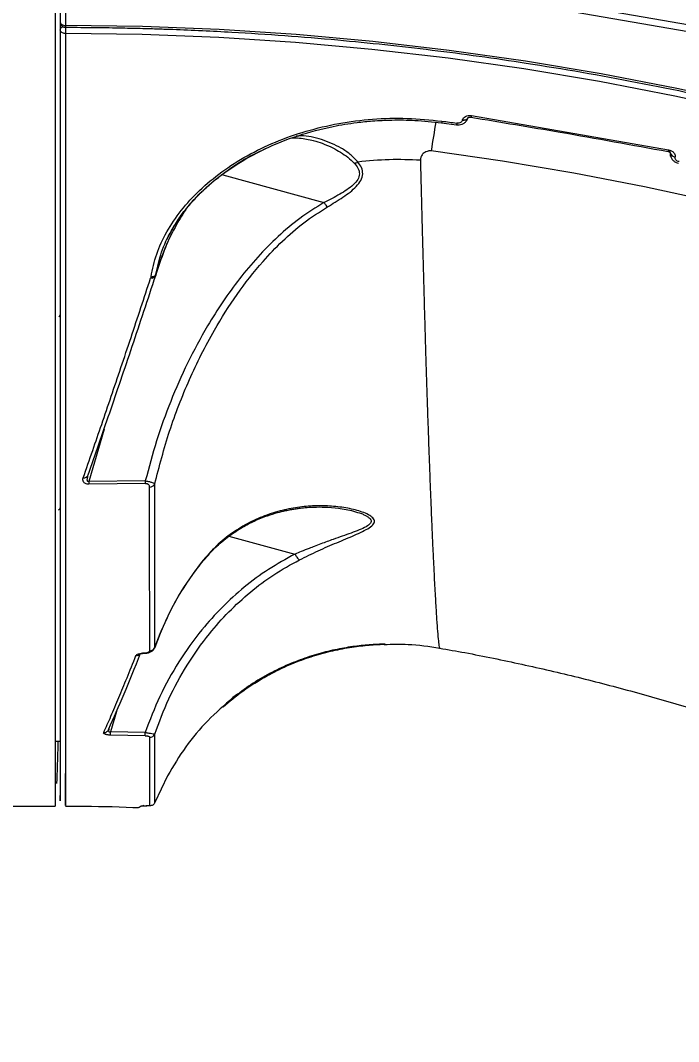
# Model space of a CAD drawing. Header units: millimetres. Extents: x -5609 to 5139, y -3980 to 3221.
# Drawn here: x 1279.1 to 1406.3, y -238.5 to -41.2 of the extents above; entities that cross this region are included whole.
import ezdxf

# ---------------------------------------------------------------- set-up
doc = ezdxf.new("R2010")
doc.units = ezdxf.units.MM
for name, color, linetype in [('DIKOM_ОБЪЕКТ', 7, 'Continuous'), ('DIKOM_РАЗМЕР_ЗОНА', 7, 'Continuous'), ('DIKOM_РАЗМЕР_ОБЪЕКТА', 7, 'Continuous')]:
    doc.layers.add(name, color=color, linetype=linetype)
doc.styles.add('style1', font='arial.ttf', dxfattribs={"width": 0.8})
doc.dimstyles.new('1-50', dxfattribs={"dimtxt": 300, "dimasz": 200, "dimexe": 100, "dimexo": 0, "dimgap": 100, "dimtad": 1, "dimtxsty": 'style1', "dimcen": 200, "dimclrd": 7, "dimclre": 7, "dimclrt": 7, "dimadec": 1, "dimazin": 2, "dimtfac": 1, "dimtmove": 0, "dimatfit": 2, "dimfxl": 0, "dimlwd": 25, "dimlwe": 18, "dimarcsym": 0})

# ---------------------------------------------------------------- blocks, each defined once
blk = doc.blocks.new('A$Cc336a1e3')
at = {"color": 8, "linetype": 'Continuous', "lineweight": 15}
for p, q in [((4106, 1498.9), (4106, 1079.9)), ((4185.73, 1212.82), (4185.55, 1212.42)), ((4185.78, 1212.94), (4185.73, 1212.84)), ((4185.79, 1212.93), (4185.73, 1212.82)), ((4224.9, 1206.02), (4224.87, 1206.14)), ((4224.9, 1206.04), (4224.89, 1206.16)), ((4224.92, 1205.48), (4224.9, 1206.02)), ((4138.38, 1201.84), (4157.95, 1196.49)), ((4115.45, 1152.72), (4112.51, 1142.61)), ((4139.59, 1132.05), (4152.35, 1128.57)), ((4117.85, 1098.2), (4116.71, 1094.26))]:
    blk.add_line(p, q, dxfattribs=at)
at = {"color": 7, "linetype": 'Continuous', "lineweight": 15}
for p, q in [((4191.97, 1237.19), (4230.45, 1230.49)), ((4230.2, 1229.13), (4191.75, 1235.83)), ((4107, 1231.17), (4107, 1229.81)), ((4107, 1229.81), (4107.05, 1230.04)), ((4186.42, 1213.3), (4224.51, 1206.69)), ((4180.68, 1211.92), (4183.57, 1211.54)), ((4184.7, 1212.42), (4184.7, 1212.44)), ((4185.54, 1212.33), (4185.82, 1212.9)), ((4185.73, 1212.84), (4185.73, 1212.82)), ((4224.68, 1206.46), (4224.93, 1205.4)), ((4224.9, 1206.02), (4224.9, 1206.04)), ((4225.78, 1205.31), (4225.77, 1205.29)), ((4127.61, 1189.37), (4128.05, 1190.17)), ((4124.47, 1181.94), (4124.46, 1181.91)), ((4124.53, 1182.17), (4124.47, 1181.94)), ((4125.4, 1182.28), (4125.45, 1182.42)), ((4125.42, 1182.32), (4125.58, 1182.82)), ((4125.44, 1182.4), (4125.45, 1182.43)), ((4125.49, 1182.62), (4125.45, 1182.43)), ((4112.35, 1143.66), (4112.39, 1143.89)), ((4123.43, 1142.72), (4112.51, 1142.61)), ((4123.45, 1142.2), (4112.55, 1142.08)), ((4163.52, 1136.93), (4163.66, 1136.88)), ((4125.23, 1110.41), (4126.27, 1113.23)), ((4126.27, 1113.23), (4125.25, 1110.51)), ((4116.37, 1094.8), (4116.36, 1094.67)), ((4123.39, 1094.13), (4116.71, 1094.26)), ((4123.4, 1093.49), (4116.73, 1093.62)), ((4127.72, 1085.78), (4125.26, 1080.58)), ((4092.5, 1079.9), (4106, 1079.9)), ((4121.82, 1079.63), (4121.84, 1079.64)), ((4122.42, 1079.83), (4123.24, 1080.09))]:
    blk.add_line(p, q, dxfattribs=at)
at = {"color": 7, "linetype": 'Continuous', "lineweight": 15, "flags": 128}
for points in [[(4405.31, 1149.5), (4392.46, 1156.86), (4379.41, 1163.89), (4366.19, 1170.59), (4352.8, 1176.96), (4339.25, 1182.99), (4325.54, 1188.67), (4311.69, 1194.01), (4297.71, 1198.99), (4283.61, 1203.62), (4269.38, 1207.89), (4255.05, 1211.81), (4240.63, 1215.36), (4226.11, 1218.54), (4211.52, 1221.36), (4196.86, 1223.81), (4182.14, 1225.89), (4167.37, 1227.6), (4152.56, 1228.94), (4137.73, 1229.9), (4122.87, 1230.49), (4108, 1230.7)], [(4404.42, 1148.21), (4391.6, 1155.55), (4378.6, 1162.56), (4365.42, 1169.24), (4352.06, 1175.59), (4338.55, 1181.59), (4324.89, 1187.26), (4311.08, 1192.58), (4297.14, 1197.55), (4283.08, 1202.17), (4268.9, 1206.43), (4254.61, 1210.33), (4240.23, 1213.87), (4225.76, 1217.05), (4211.21, 1219.86), (4196.59, 1222.3), (4181.92, 1224.37), (4167.19, 1226.08), (4152.43, 1227.41), (4137.64, 1228.37), (4122.82, 1228.95), (4108, 1229.16)], [(4180.74, 1212.23), (4181.1, 1212.18), (4181.46, 1212.14), (4181.82, 1212.09), (4182.18, 1212.04), (4182.54, 1211.99), (4182.9, 1211.95), (4183.26, 1211.9), (4183.62, 1211.85)], [(4183.62, 1211.85), (4183.61, 1211.76), (4183.6, 1211.69), (4183.59, 1211.63), (4183.58, 1211.58), (4183.57, 1211.55), (4183.56, 1211.53), (4183.56, 1211.53), (4183.56, 1211.54)], [(4326.06, 1166.2), (4313.19, 1171.52), (4300.19, 1176.52), (4287.07, 1181.19), (4273.84, 1185.53), (4260.49, 1189.53), (4247.05, 1193.21), (4233.51, 1196.54), (4219.9, 1199.53), (4206.21, 1202.19), (4192.45, 1204.5), (4178.65, 1206.46)]]:
    blk.add_lwpolyline(points, dxfattribs=at)
at = {"color": 8, "linetype": 'Continuous', "lineweight": 15, "flags": 128}
blk.add_lwpolyline([(4123.18, 1109.5), (4123.2, 1109.43), (4123.21, 1109.43)], dxfattribs=at)
at = {"color": 8, "linetype": 'Continuous', "lineweight": 15}
for centre, radius, start, end in [((4582.53, 1143.93), 408.69, 170.397, 171.1988), ((4106.58, 1174.84), 0.426, 293.0017, 352.1454), ((4106.49, 1137.65), 0.519, 285.8534, 347.423), ((4121.72, 1109.91), 0.94, 263.8952, 326.9879)]:
    blk.add_arc(centre, radius, start, end, dxfattribs=at)
at = {"color": 7, "linetype": 'Continuous', "lineweight": 15}
for centre, radius, start, end in [((4225.86, 1206.31), 0.998, 195.6726, 264.9703), ((4225.86, 1206.29), 0.999, 195.6787, 264.9762), ((4163.59, 1206.3), 2.19, 275.0331, 295.049), ((4172.4, 1138.94), 65.85, 86.3579, 96.8743), ((4124.7, 1182.7), 0.796, 252.9165, 340.3712), ((4111.57, 1144.15), 0.859, 259.7998, 342.4303), ((4120.78, 1142.89), 8.27, 181.9944, 185.6416), ((4124.33, 1142.55), 1.01, 266.4439, 334.0514), ((4170.83, 1062.81), 48.39, 91.3786, 98.8221), ((4124.33, 1110.92), 1, 267.094, 336.4343), ((4124.33, 1094.21), 1, 267.3691, 337.4305)]:
    blk.add_arc(centre, radius, start, end, dxfattribs=at)
for points, knots in [([(4107, 1912.36), (4107, 1910.96), (4107, 1908.16), (4107, 1902.55), (4107, 1895.94), (4107, 1888.24), (4107, 1879.5), (4107, 1869.7), (4107, 1858.86), (4107, 1847.02), (4107, 1834.27), (4107, 1820.65), (4107, 1806.17), (4107, 1790.84), (4107, 1774.66), (4107, 1757.69), (4107, 1740.05), (4107, 1721.8), (4107, 1703), (4107, 1683.63), (4107, 1663.7), (4107, 1643.27), (4107, 1622.45), (4107, 1601.35), (4107, 1580.03), (4107, 1558.52), (4107, 1536.79), (4107, 1514.9), (4107, 1492.93), (4107, 1471.02), (4107, 1449.26), (4107, 1427.67), (4107, 1406.27), (4107, 1385.05), (4107, 1364.09), (4107, 1343.51), (4107, 1323.42), (4107, 1303.87), (4107, 1284.85), (4107, 1266.39), (4107, 1248.44), (4107, 1237.05), (4107, 1231.34)], [0, 0, 0, 0, 0.025167, 0.05022, 0.075177, 0.100074, 0.124962, 0.149949, 0.175068, 0.200171, 0.225182, 0.250091, 0.274974, 0.299918, 0.324972, 0.350099, 0.375174, 0.400098, 0.424991, 0.449904, 0.474889, 0.5, 0.525111, 0.550097, 0.57501, 0.599902, 0.624826, 0.649901, 0.675028, 0.700083, 0.725027, 0.749909, 0.774819, 0.799829, 0.824933, 0.850052, 0.875038, 0.899927, 0.924824, 0.94978, 0.974833, 1, 1, 1, 1]), ([(4108, 1913.35), (4108, 1911.92), (4108, 1909.07), (4108, 1903.33), (4108, 1896.57), (4108, 1888.72), (4108, 1880.04), (4108, 1870.63), (4108, 1860.62), (4108, 1851.99), (4108, 1845.23), (4108, 1840.67), (4108, 1835.98), (4108, 1831.19), (4108, 1826.29), (4108, 1818.05), (4108, 1806.11), (4108, 1790), (4108, 1773.23), (4108, 1755.88), (4108, 1738.41), (4108, 1720.94), (4108, 1703.58), (4108, 1689.79), (4108, 1679.84), (4108, 1673.84), (4108, 1667.81), (4108, 1661.77), (4108, 1655.72), (4108, 1649.65), (4108, 1638.31), (4108, 1621.62), (4108, 1599.44), (4108, 1577.25), (4108, 1555.14), (4108, 1535.87), (4108, 1519.48), (4108, 1505.95), (4108, 1492.53), (4108, 1479.24), (4108, 1466.09), (4108, 1453.08), (4108, 1440.24), (4108, 1424.47), (4108, 1405.84), (4108, 1384.45), (4108, 1363.41), (4108, 1342.79), (4108, 1322.63), (4108, 1302.99), (4108, 1283.91), (4108, 1265.47), (4108, 1247.64), (4108, 1236.34), (4108, 1230.7)], [0, 0, 0, 0, 0.025552, 0.050984, 0.076294, 0.101484, 0.126553, 0.149842, 0.173026, 0.196104, 0.205143, 0.214165, 0.223171, 0.232161, 0.241135, 0.250092, 0.276443, 0.302491, 0.328238, 0.353682, 0.378823, 0.402016, 0.424946, 0.447612, 0.455186, 0.46273, 0.470244, 0.477729, 0.485183, 0.492607, 0.500002, 0.526531, 0.552719, 0.578564, 0.604068, 0.629229, 0.644782, 0.660202, 0.675488, 0.690641, 0.705659, 0.720545, 0.735296, 0.749914, 0.775113, 0.80027, 0.825384, 0.850456, 0.875486, 0.900474, 0.925419, 0.950322, 0.975182, 1, 1, 1, 1]), ([(4107, 1498.9), (4107, 1493.79), (4107, 1483.49), (4107, 1467.95), (4107, 1452.14), (4107, 1436.09), (4107, 1419.84), (4107, 1403.42), (4107, 1386.87), (4107, 1370.24), (4107, 1353.56), (4107, 1336.89), (4107, 1320.29), (4107, 1303.8), (4107, 1287.49), (4107, 1271.41), (4107, 1255.64), (4107, 1240.22), (4107, 1225.22), (4107, 1209.73), (4107, 1193.94), (4107, 1178.12), (4107, 1163.27), (4107, 1149.49), (4107, 1137.53), (4107, 1127.31), (4107, 1120.31), (4107, 1116.81), (4107, 1115.9)], [0, 0, 0, 0, 0.031619, 0.063724, 0.096309, 0.129848, 0.163861, 0.19834, 0.233732, 0.26957, 0.305845, 0.34296, 0.380476, 0.418382, 0.457019, 0.495993, 0.535295, 0.575183, 0.615328, 0.65572, 0.704681, 0.753929, 0.803399, 0.853029, 0.90275, 0.944186, 0.985574, 1, 1, 1, 1]), ([(4107, 1231.34), (4107.01, 1231.23), (4107.03, 1230.99), (4107.23, 1230.67), (4107.52, 1230.44), (4107.81, 1230.33), (4107.96, 1230.35), (4108, 1230.36)], [0, 0, 0, 0, 0.213299, 0.452664, 0.693789, 0.935191, 1, 1, 1, 1]), ([(4107, 1231.34), (4107.02, 1231.26), (4107.05, 1231.09), (4107.28, 1230.88), (4107.55, 1230.76), (4107.79, 1230.71), (4107.91, 1230.7), (4107.97, 1230.7), (4107.99, 1230.7), (4108, 1230.7), (4108, 1230.7)], [0, 0, 0, 0, 0.249615, 0.499374, 0.749026, 0.874407, 0.963958, 0.988705, 0.996031, 1, 1, 1, 1]), ([(4108, 1229.16), (4108, 1229.16), (4107.98, 1229.16), (4107.85, 1229.17), (4107.59, 1229.2), (4107.28, 1229.34), (4107.05, 1229.56), (4107.02, 1229.72), (4107, 1229.81)], [0, 0, 0, 0, 0.004353, 0.03683, 0.250439, 0.500333, 0.750204, 1, 1, 1, 1]), ([(4107, 1229.81), (4107, 1224.27), (4107, 1213.2), (4107, 1197.63), (4107, 1182.89), (4107, 1169.05), (4107, 1156.09), (4107, 1144.04), (4107, 1132.93), (4107, 1122.82), (4107, 1113.77), (4107, 1105.8), (4107, 1098.9), (4107, 1093.08), (4107, 1088.35), (4107, 1084.74), (4107, 1082.27), (4107, 1080.97), (4107, 1080.73), (4107, 1081.53), (4107, 1081.92)], [0, 0, 0, 0, 0.05594, 0.111624, 0.167096, 0.222434, 0.277753, 0.333291, 0.389123, 0.444921, 0.500511, 0.555876, 0.611183, 0.666626, 0.722315, 0.778165, 0.833898, 0.889297, 0.944626, 1, 1, 1, 1]), ([(4108, 1230.7), (4108, 1230.63), (4108, 1230.51), (4108, 1230.39), (4108, 1230.33), (4108, 1230.35), (4108, 1230.36)], [0, 0, 0, 0, 0.261448, 0.500042, 0.753218, 1, 1, 1, 1]), ([(4108, 1230.36), (4109.99, 1230.35), (4113.65, 1230.33), (4118.63, 1230.25), (4122.63, 1230.15), (4125.89, 1230.06), (4131.62, 1229.86), (4143.18, 1229.32), (4159.88, 1228.09), (4178.84, 1226.06), (4198.15, 1223.38), (4218.5, 1219.85), (4239.83, 1215.32), (4262.91, 1209.53), (4287.61, 1202.21), (4313.8, 1193.08), (4336.6, 1183.9), (4356.15, 1175.12), (4368.71, 1169), (4377.25, 1164.62), (4381.75, 1162.27), (4385.7, 1160.15), (4389.54, 1158.07), (4393.76, 1155.73), (4399.08, 1152.73), (4402.96, 1150.46), (4405.08, 1149.22)], [0, 0, 0, 0, 0.019189, 0.035164, 0.047916, 0.057574, 0.066534, 0.103041, 0.168836, 0.227582, 0.286329, 0.356264, 0.426199, 0.496133, 0.585138, 0.674143, 0.763147, 0.821893, 0.880639, 0.897872, 0.914473, 0.929662, 0.941081, 0.95662, 0.976265, 1, 1, 1, 1]), ([(4108, 1229.64), (4108, 1229.55), (4108, 1229.38), (4108, 1229.24), (4108, 1229.16)], [0, 0, 0, 0, 0.499926, 1, 1, 1, 1]), ([(4184.7, 1212.44), (4184.72, 1212.51), (4184.76, 1212.66), (4184.94, 1212.91), (4185.27, 1213.17), (4185.82, 1213.34), (4186.22, 1213.31), (4186.42, 1213.3)], [0, 0, 0, 0, 0.125516, 0.251183, 0.500862, 0.750375, 1, 1, 1, 1]), ([(4124.53, 1182.17), (4124.84, 1183.63), (4125.45, 1186.54), (4127.47, 1190.85), (4130.24, 1195), (4133.81, 1198.9), (4138.09, 1202.47), (4143.02, 1205.62), (4148.51, 1208.28), (4154.45, 1210.37), (4160.76, 1211.87), (4167.32, 1212.7), (4174.03, 1212.9), (4178.5, 1212.45), (4180.74, 1212.23)], [0, 0, 0, 0, 0.083427, 0.166625, 0.250378, 0.333456, 0.416837, 0.500269, 0.583257, 0.666695, 0.74977, 0.832907, 0.916448, 1, 1, 1, 1]), ([(4128.05, 1190.17), (4128.49, 1191), (4129.42, 1192.77), (4131.28, 1195.31), (4133.44, 1197.73), (4136.42, 1200.56), (4140.64, 1203.74), (4146.44, 1206.97), (4152.83, 1209.52), (4158.13, 1210.93), (4162, 1211.63), (4164.53, 1212), (4167.56, 1212.31), (4171.29, 1212.48), (4175.76, 1212.44), (4178.96, 1212.09), (4180.68, 1211.91)], [0, 0, 0, 0, 0.06114, 0.130193, 0.189047, 0.245907, 0.357038, 0.466842, 0.577121, 0.685577, 0.720517, 0.75634, 0.801411, 0.857245, 0.923319, 1, 1, 1, 1]), ([(4180.74, 1212.23), (4180.73, 1212.18), (4180.71, 1212.06), (4180.69, 1211.95), (4180.68, 1211.9), (4180.68, 1211.92), (4180.68, 1211.92)], [0, 0, 0, 0, 0.246062, 0.500079, 0.754023, 1, 1, 1, 1]), ([(4183.56, 1211.53), (4183.73, 1211.52), (4184.09, 1211.49), (4184.65, 1211.62), (4185.2, 1211.91), (4185.44, 1212.24), (4185.57, 1212.41)], [0, 0, 0, 0, 0.216622, 0.453908, 0.71594, 1, 1, 1, 1]), ([(4184.7, 1212.42), (4184.67, 1212.33), (4184.61, 1212.15), (4184.35, 1211.95), (4184, 1211.83), (4183.75, 1211.84), (4183.62, 1211.85)], [0, 0, 0, 0, 0.25059, 0.50083, 0.750739, 1, 1, 1, 1]), ([(4184.7, 1212.44), (4184.82, 1212.43), (4185.05, 1212.41), (4185.36, 1212.49), (4185.62, 1212.63), (4185.7, 1212.77), (4185.73, 1212.84)], [0, 0, 0, 0, 0.24235, 0.500051, 0.757657, 1, 1, 1, 1]), ([(4185.73, 1212.82), (4185.69, 1212.75), (4185.61, 1212.61), (4185.36, 1212.47), (4185.04, 1212.39), (4184.81, 1212.41), (4184.7, 1212.42)], [0, 0, 0, 0, 0.242348, 0.499954, 0.757653, 1, 1, 1, 1]), ([(4185.77, 1212.93), (4185.78, 1212.93), (4185.8, 1212.93), (4185.89, 1212.96), (4186.01, 1212.98), (4186.11, 1212.99), (4186.22, 1212.99), (4186.29, 1212.98), (4186.33, 1212.98)], [0, 0, 0, 0, 0.252353, 0.511528, 0.637122, 0.761111, 0.88186, 1, 1, 1, 1]), ([(4186.34, 1212.98), (4192.09, 1212.03), (4204.8, 1209.94), (4217.49, 1207.63), (4224.44, 1206.36)], [0, 0, 0, 0, 0.452481, 1, 1, 1, 1]), ([(4151.72, 1209), (4152.22, 1209), (4153.63, 1209.01), (4155.03, 1208.68), (4155.92, 1208.47)], [0, 0, 0, 0, 0.358751, 1, 1, 1, 1]), ([(4178.65, 1206.46), (4178.55, 1206.47), (4178.37, 1206.48), (4178.02, 1206.44), (4177.49, 1206.26), (4176.98, 1205.85), (4176.63, 1205.27), (4176.6, 1204.86), (4176.59, 1204.66)], [0, 0, 0, 0, 0.06827, 0.141358, 0.274548, 0.524822, 0.762955, 1, 1, 1, 1]), ([(4224.43, 1206.36), (4224.51, 1206.34), (4224.65, 1206.3), (4224.8, 1206.22), (4224.88, 1206.16), (4224.89, 1206.15), (4224.9, 1206.15)], [0, 0, 0, 0, 0.247128, 0.498609, 0.755244, 1, 1, 1, 1]), ([(4224.51, 1206.69), (4224.7, 1206.63), (4225.08, 1206.53), (4225.53, 1206.18), (4225.74, 1205.83), (4225.8, 1205.53), (4225.78, 1205.38), (4225.78, 1205.31)], [0, 0, 0, 0, 0.24954, 0.499131, 0.748791, 0.874473, 1, 1, 1, 1]), ([(4224.91, 1205.49), (4224.97, 1205.31), (4225.09, 1204.94), (4225.49, 1204.52), (4225.95, 1204.22), (4226.29, 1204.13), (4226.46, 1204.08)], [0, 0, 0, 0, 0.274354, 0.533875, 0.774846, 1, 1, 1, 1]), ([(4163.79, 1204.12), (4164.06, 1203.8), (4164.46, 1203.32), (4164.74, 1202.6), (4164.85, 1201.87), (4164.56, 1200.92), (4163.64, 1199.88), (4162.41, 1198.95), (4161.01, 1198.09), (4159.52, 1197.28), (4158.48, 1196.75), (4157.96, 1196.49)], [0, 0, 0, 0, 0.126123, 0.189994, 0.249739, 0.371174, 0.493917, 0.618795, 0.744877, 0.871812, 1, 1, 1, 1]), ([(4158.6, 1195.66), (4159.63, 1196.27), (4161.17, 1197.2), (4163.01, 1198.52), (4164.24, 1199.59), (4165.17, 1200.77), (4165.53, 1202.04), (4165.27, 1203.26), (4164.77, 1203.97), (4164.52, 1204.32)], [0, 0, 0, 0, 0.245457, 0.368935, 0.493683, 0.619569, 0.74635, 0.873406, 1, 1, 1, 1]), ([(4226.55, 1204.4), (4226.43, 1204.43), (4226.19, 1204.5), (4225.91, 1204.73), (4225.75, 1205.01), (4225.76, 1205.2), (4225.77, 1205.29)], [0, 0, 0, 0, 0.249903, 0.499747, 0.749861, 1, 1, 1, 1]), ([(4157.95, 1196.49), (4156.37, 1195.51), (4153.22, 1193.55), (4148.99, 1189.94), (4145.12, 1186.03), (4141.58, 1181.8), (4138.36, 1177.34), (4134.94, 1171.93), (4131.51, 1165.53), (4128.25, 1158.11), (4125.5, 1150.52), (4124.13, 1145.32), (4123.43, 1142.72)], [0, 0, 0, 0, 0.083536, 0.166029, 0.250485, 0.333308, 0.417365, 0.501883, 0.627001, 0.751299, 0.875447, 1, 1, 1, 1]), ([(4125.24, 1142.11), (4126.14, 1145.55), (4127.93, 1152.4), (4131.81, 1162.36), (4136.21, 1171.17), (4141.03, 1178.78), (4145.48, 1184.5), (4149.87, 1189.08), (4153.97, 1192.69), (4157.06, 1194.67), (4158.6, 1195.66)], [0, 0, 0, 0, 0.166562, 0.332639, 0.499588, 0.625438, 0.751027, 0.834087, 0.91685, 1, 1, 1, 1]), ([(4157.96, 1196.49), (4157.96, 1196.49), (4157.96, 1196.49), (4157.96, 1196.49), (4157.96, 1196.49), (4157.95, 1196.49)], [0, 0, 0, 0, 0.215782, 0.441785, 1, 1, 1, 1]), ([(4157.96, 1196.49), (4158.08, 1196.32), (4158.3, 1195.99), (4158.5, 1195.77), (4158.6, 1195.66)], [0, 0, 0, 0, 0.499981, 1, 1, 1, 1]), ([(4125.58, 1182.82), (4125.72, 1183.28), (4126.16, 1184.77), (4126.94, 1186.95), (4127.68, 1188.64), (4128, 1189.35)], [0, 0, 0, 0, 0.207299, 0.663242, 1, 1, 1, 1]), ([(4111.42, 1143.31), (4112.03, 1145.06), (4113.21, 1148.43), (4115.02, 1153.7), (4116.83, 1159.03), (4118.72, 1164.63), (4120.64, 1170.35), (4122.55, 1176.11), (4123.83, 1180), (4124.46, 1181.91)], [0, 0, 0, 0, 0.150792, 0.289108, 0.433349, 0.5769, 0.723237, 0.864272, 1, 1, 1, 1]), ([(4112.39, 1143.89), (4113.76, 1147.83), (4116.5, 1155.7), (4120.86, 1168.56), (4123.92, 1177.79), (4125.44, 1182.4)], [0, 0, 0, 0, 0.334392, 0.667796, 1, 1, 1, 1]), ([(4124.53, 1182.17), (4124.63, 1182.17), (4124.84, 1182.16), (4125.13, 1182.26), (4125.36, 1182.41), (4125.45, 1182.55), (4125.49, 1182.62)], [0, 0, 0, 0, 0.243672, 0.500052, 0.756294, 1, 1, 1, 1]), ([(4112.55, 1142.08), (4112.42, 1142.09), (4112.17, 1142.09), (4111.85, 1142.2), (4111.62, 1142.36), (4111.42, 1142.6), (4111.33, 1142.92), (4111.39, 1143.18), (4111.42, 1143.31)], [0, 0, 0, 0, 0.125409, 0.250815, 0.375647, 0.501398, 0.75126, 1, 1, 1, 1]), ([(4123.43, 1142.72), (4123.57, 1142.7), (4123.84, 1142.67), (4124.21, 1142.59), (4124.52, 1142.51), (4124.85, 1142.4), (4125.13, 1142.26), (4125.2, 1142.16), (4125.24, 1142.11)], [0, 0, 0, 0, 0.142419, 0.284163, 0.419667, 0.547646, 0.782381, 1, 1, 1, 1]), ([(4123.45, 1142.2), (4123.45, 1142.27), (4123.44, 1142.41), (4123.44, 1142.62), (4123.43, 1142.72)], [0, 0, 0, 0, 0.499978, 1, 1, 1, 1]), ([(4124.27, 1141.55), (4124.26, 1141.62), (4124.25, 1141.76), (4124.14, 1141.93), (4123.99, 1142.06), (4123.84, 1142.13), (4123.66, 1142.19), (4123.52, 1142.19), (4123.45, 1142.2)], [0, 0, 0, 0, 0.248902, 0.49867, 0.629505, 0.749571, 0.874678, 1, 1, 1, 1]), ([(4124.28, 1109.91), (4124.28, 1111.03), (4124.28, 1113.37), (4124.28, 1117.09), (4124.28, 1119.92), (4124.27, 1121.6), (4124.27, 1122.15), (4124.27, 1122.7), (4124.27, 1123.26), (4124.27, 1123.84), (4124.27, 1124.7), (4124.27, 1126.03), (4124.27, 1128.01), (4124.27, 1130.52), (4124.27, 1133.62), (4124.27, 1137.32), (4124.27, 1140.08), (4124.27, 1141.55)], [0, 0, 0, 0, 0.125694, 0.262516, 0.39212, 0.409731, 0.427487, 0.445394, 0.463448, 0.48165, 0.499998, 0.545844, 0.606682, 0.682519, 0.77335, 0.879175, 1, 1, 1, 1]), ([(4125.25, 1110.51), (4125.25, 1113.56), (4125.24, 1119.63), (4125.24, 1130.19), (4125.24, 1138.14), (4125.24, 1142.11)], [0, 0, 0, 0, 0.33351, 0.666497, 1, 1, 1, 1]), ([(4153.19, 1127.46), (4154.42, 1128.06), (4156.86, 1129.26), (4160.47, 1130.82), (4163.35, 1132.01), (4165.43, 1132.95), (4166.77, 1133.67), (4167.67, 1134.44), (4167.76, 1135.22), (4167.08, 1135.91), (4165.65, 1136.67), (4163.33, 1137.35), (4160.24, 1137.82), (4157.01, 1137.97), (4153.69, 1137.77), (4150.31, 1137.2), (4146.91, 1136.21), (4143.53, 1134.75), (4140.23, 1132.76), (4137.07, 1130.22), (4135.23, 1128.11), (4134.31, 1127.05)], [0, 0, 0, 0, 0.062006, 0.123901, 0.186595, 0.218118, 0.250062, 0.282246, 0.314546, 0.346905, 0.379057, 0.442147, 0.504888, 0.567396, 0.629213, 0.69088, 0.752989, 0.814753, 0.876601, 0.938108, 1, 1, 1, 1]), ([(4134.37, 1126.98), (4135.19, 1127.94), (4136.82, 1129.85), (4139.51, 1132.07), (4142.08, 1133.76), (4144.57, 1135.05), (4146.84, 1135.97), (4148.85, 1136.59), (4150.34, 1136.95), (4151.47, 1137.18), (4152.34, 1137.33), (4153.29, 1137.46), (4154.48, 1137.59), (4156.14, 1137.69), (4158.28, 1137.69), (4160.91, 1137.51), (4162.69, 1137.11), (4163.65, 1136.9)], [0, 0, 0, 0, 0.097161, 0.192995, 0.278704, 0.353063, 0.435274, 0.497773, 0.54709, 0.579172, 0.607098, 0.632563, 0.671379, 0.727525, 0.801217, 0.892585, 1, 1, 1, 1]), ([(4152.35, 1128.57), (4150.62, 1127.63), (4147.17, 1125.76), (4142.48, 1122.25), (4138.18, 1118.34), (4133.88, 1113.55), (4129.79, 1107.83), (4126.08, 1101.18), (4124.29, 1096.48), (4123.39, 1094.13)], [0, 0, 0, 0, 0.125389, 0.249997, 0.375295, 0.501005, 0.668185, 0.834214, 1, 1, 1, 1]), ([(4152.36, 1128.56), (4152.35, 1128.56), (4152.35, 1128.56), (4152.35, 1128.56), (4152.35, 1128.57), (4152.35, 1128.57)], [0, 0, 0, 0, 0.208334, 0.445836, 1, 1, 1, 1]), ([(4152.36, 1128.56), (4152.47, 1128.37), (4152.68, 1128.02), (4152.98, 1127.64), (4153.12, 1127.52), (4153.19, 1127.46)], [0, 0, 0, 0, 0.370483, 0.657899, 1, 1, 1, 1]), ([(4125.25, 1093.82), (4126.11, 1096.11), (4127.83, 1100.69), (4131.4, 1107.19), (4135.34, 1112.78), (4139.49, 1117.46), (4143.65, 1121.29), (4148.18, 1124.71), (4151.52, 1126.55), (4153.19, 1127.46)], [0, 0, 0, 0, 0.166098, 0.332292, 0.499966, 0.62569, 0.750866, 0.875153, 1, 1, 1, 1]), ([(4126.27, 1113.23), (4127.38, 1115.69), (4129.59, 1120.6), (4132.81, 1124.92), (4134.42, 1127.08)], [0, 0, 0, 0, 0.500377, 1, 1, 1, 1]), ([(4134.31, 1127.05), (4132.72, 1124.89), (4129.54, 1120.58), (4127.36, 1115.68), (4126.27, 1113.23)], [0, 0, 0, 0, 0.499771, 1, 1, 1, 1]), ([(4169.66, 1111.18), (4169.73, 1111.18), (4169.94, 1111.19), (4169.28, 1111.18), (4167.77, 1111.13), (4165.19, 1110.95), (4161.83, 1110.48), (4158.3, 1109.73), (4154.7, 1108.68), (4151.06, 1107.3), (4147.42, 1105.55), (4143.8, 1103.43), (4141.52, 1101.71), (4140.37, 1100.85)], [0, 0, 0, 0, 0.028735, 0.084833, 0.139893, 0.249319, 0.357409, 0.465605, 0.572681, 0.679154, 0.78631, 0.893084, 1, 1, 1, 1]), ([(4147.02, 1105.11), (4148.27, 1105.75), (4150.76, 1107.05), (4154.55, 1108.51), (4158.31, 1109.64), (4162, 1110.44), (4164.97, 1110.85), (4167.11, 1111.05), (4168.6, 1111.14), (4169.21, 1111.16), (4169.52, 1111.17)], [0, 0, 0, 0, 0.152556, 0.304572, 0.456622, 0.610398, 0.765176, 0.842706, 0.920904, 1, 1, 1, 1]), ([(4169.59, 1111.12), (4171.12, 1111.17), (4174.71, 1111.28), (4178.26, 1110.75), (4180.29, 1110.44)], [0, 0, 0, 0, 0.427657, 1, 1, 1, 1]), ([(4115.39, 1094.1), (4115.85, 1095.13), (4116.79, 1097.25), (4118.3, 1100.79), (4119.91, 1104.68), (4121.04, 1107.52), (4121.62, 1108.98)], [0, 0, 0, 0, 0.244036, 0.500002, 0.742261, 1, 1, 1, 1]), ([(4116.37, 1094.8), (4117.33, 1096.96), (4119.22, 1101.21), (4121.43, 1106.71), (4122.52, 1109.42)], [0, 0, 0, 0, 0.507174, 1, 1, 1, 1]), ([(4121.62, 1108.98), (4121.67, 1109.05), (4121.76, 1109.19), (4122.12, 1109.35), (4122.6, 1109.47), (4122.99, 1109.49), (4123.18, 1109.5)], [0, 0, 0, 0, 0.249683, 0.500161, 0.750417, 1, 1, 1, 1]), ([(4122.52, 1109.38), (4122.53, 1109.38), (4122.54, 1109.37), (4122.64, 1109.39), (4122.78, 1109.4), (4122.97, 1109.42), (4123.13, 1109.42), (4123.21, 1109.43)], [0, 0, 0, 0, 0.227186, 0.400667, 0.586803, 0.787118, 1, 1, 1, 1]), ([(4123.18, 1109.5), (4123.25, 1109.5), (4123.4, 1109.5), (4123.68, 1109.54), (4123.97, 1109.61), (4124.22, 1109.75), (4124.26, 1109.86), (4124.28, 1109.91)], [0, 0, 0, 0, 0.124901, 0.250293, 0.499896, 0.749616, 1, 1, 1, 1]), ([(4123.21, 1109.43), (4123.44, 1109.44), (4123.87, 1109.46), (4124.47, 1109.67), (4124.95, 1109.98), (4125.13, 1110.27), (4125.21, 1110.41)], [0, 0, 0, 0, 0.264092, 0.520457, 0.768137, 1, 1, 1, 1]), ([(4180.28, 1110.41), (4181.92, 1110.13), (4187.23, 1109.21), (4196.17, 1107.34), (4207.06, 1104.83), (4217.88, 1102.01), (4228.62, 1098.9), (4239.26, 1095.5), (4247.4, 1092.71), (4251.95, 1090.97), (4253.02, 1090.56)], [0, 0, 0, 0, 0.065968, 0.213833, 0.36175, 0.509721, 0.657754, 0.805858, 0.954037, 1, 1, 1, 1]), ([(4138.44, 1099.08), (4139.69, 1100.13), (4142.37, 1102.37), (4145.4, 1104.16), (4147.02, 1105.11)], [0, 0, 0, 0, 0.468732, 1, 1, 1, 1]), ([(4140.37, 1100.85), (4138.71, 1099.41), (4135.38, 1096.52), (4131.11, 1091.44), (4128.85, 1087.66), (4127.72, 1085.78)], [0, 0, 0, 0, 0.332548, 0.667624, 1, 1, 1, 1]), ([(4116.73, 1093.62), (4116.62, 1093.63), (4116.41, 1093.63), (4116.11, 1093.67), (4115.85, 1093.72), (4115.57, 1093.81), (4115.37, 1093.94), (4115.38, 1094.05), (4115.39, 1094.1)], [0, 0, 0, 0, 0.125809, 0.250813, 0.376166, 0.50116, 0.751224, 1, 1, 1, 1]), ([(4115.39, 1094.1), (4115.5, 1094.11), (4115.72, 1094.12), (4116.02, 1094.27), (4116.26, 1094.5), (4116.33, 1094.71), (4116.37, 1094.8)], [0, 0, 0, 0, 0.242786, 0.500008, 0.757232, 1, 1, 1, 1]), ([(4116.73, 1093.62), (4116.73, 1093.65), (4116.72, 1093.7), (4116.71, 1093.85), (4116.71, 1094.04), (4116.71, 1094.19), (4116.71, 1094.26)], [0, 0, 0, 0, 0.24617, 0.500136, 0.753802, 1, 1, 1, 1]), ([(4123.39, 1094.13), (4123.63, 1094.09), (4124.12, 1094.01), (4124.72, 1093.91), (4125.13, 1093.84), (4125.21, 1093.83), (4125.25, 1093.82)], [0, 0, 0, 0, 0.257776, 0.516078, 0.76478, 1, 1, 1, 1]), ([(4123.4, 1093.49), (4123.4, 1093.52), (4123.39, 1093.57), (4123.39, 1093.72), (4123.39, 1093.91), (4123.39, 1094.06), (4123.39, 1094.13)], [0, 0, 0, 0, 0.246244, 0.500034, 0.753794, 1, 1, 1, 1]), ([(4123.4, 1093.49), (4123.46, 1093.49), (4123.59, 1093.48), (4123.76, 1093.46), (4123.92, 1093.43), (4124.1, 1093.38), (4124.25, 1093.3), (4124.27, 1093.24), (4124.28, 1093.21)], [0, 0, 0, 0, 0.126844, 0.250628, 0.374485, 0.500312, 0.75008, 1, 1, 1, 1]), ([(4124.29, 1079.96), (4124.29, 1080.22), (4124.29, 1080.76), (4124.29, 1082.22), (4124.29, 1084.16), (4124.29, 1086.61), (4124.28, 1089.54), (4124.28, 1091.97), (4124.28, 1093.21)], [0, 0, 0, 0, 0.162233, 0.3289, 0.5, 0.65999, 0.826657, 1, 1, 1, 1]), ([(4125.26, 1080.58), (4125.26, 1081.03), (4125.26, 1081.92), (4125.26, 1084.75), (4125.26, 1088.56), (4125.25, 1092.07), (4125.25, 1093.82)], [0, 0, 0, 0, 0.250348, 0.500003, 0.749656, 1, 1, 1, 1]), ([(4106, 1092.5), (4106.09, 1092.48), (4106.42, 1092.42), (4106.75, 1092.44), (4107, 1092.46)], [0, 0, 0, 0, 0.266234, 1, 1, 1, 1]), ([(4106.35, 1084.26), (4106.37, 1084.64), (4106.41, 1085.7), (4106.48, 1087.74), (4106.56, 1090.11), (4106.6, 1091.59), (4106.62, 1092.41), (4106.62, 1092.46)], [0, 0, 0, 0, 0.193118, 0.541044, 0.771799, 0.986043, 1, 1, 1, 1]), ([(4108, 1080.04), (4108, 1080.01), (4108, 1079.88), (4108, 1080.88), (4108, 1082.86), (4108, 1085.1), (4108, 1086.19)], [0, 0, 0, 0, 0.120125, 0.421601, 0.717756, 1, 1, 1, 1]), ([(4108, 1079.9), (4108.8, 1079.89), (4113.14, 1079.88), (4117.74, 1079.82), (4121.53, 1079.62), (4121.77, 1079.61)], [0, 0, 0, 0, 0.174097, 0.946145, 1, 1, 1, 1]), ([(4122.66, 1079.93), (4122.68, 1079.93), (4122.73, 1079.94), (4122.94, 1079.95), (4123.24, 1079.95), (4123.49, 1079.94), (4123.62, 1079.94)], [0, 0, 0, 0, 0.250819, 0.501109, 0.750918, 1, 1, 1, 1]), ([(4123.12, 1079.99), (4123.12, 1079.99), (4123.12, 1079.98), (4123.15, 1079.97), (4123.21, 1079.97), (4123.33, 1079.96), (4123.49, 1079.96), (4123.63, 1079.95), (4123.7, 1079.95)], [0, 0, 0, 0, 0.007405, 0.179228, 0.363342, 0.562249, 0.774658, 1, 1, 1, 1]), ([(4124.29, 1079.96), (4124.28, 1079.95), (4124.26, 1079.94), (4124.11, 1079.94), (4123.9, 1079.94), (4123.71, 1079.94), (4123.62, 1079.94)], [0, 0, 0, 0, 0.250979, 0.501086, 0.750778, 1, 1, 1, 1]), ([(4125.26, 1080.58), (4125.22, 1080.49), (4125.12, 1080.31), (4124.88, 1080.1), (4124.6, 1079.97), (4124.39, 1079.96), (4124.29, 1079.96)], [0, 0, 0, 0, 0.244015, 0.50003, 0.755959, 1, 1, 1, 1])]:
    blk.add_open_spline(points, degree=3, knots=knots, dxfattribs=at)
at = {"color": 8, "linetype": 'Continuous', "lineweight": 15}
for points, knots in [([(4107.05, 1230.04), (4107.09, 1230.12), (4107.17, 1230.26), (4107.35, 1230.41), (4107.48, 1230.46), (4107.52, 1230.47)], [0, 0, 0, 0, 0.419832, 0.839931, 1, 1, 1, 1]), ([(4108, 1230.39), (4108, 1230.31), (4108, 1230.16), (4108, 1229.9), (4108, 1229.72), (4108, 1229.64)], [0, 0, 0, 0, 0.341696, 0.670848, 1, 1, 1, 1]), ([(4108, 1229.16), (4108, 1225.79), (4108, 1218.87), (4108, 1208.64), (4108, 1198.24), (4108, 1189.81), (4108, 1183.26), (4108, 1178.56), (4108, 1173.88), (4108, 1169.21), (4108, 1164.57), (4108, 1159.97), (4108, 1153.97), (4108, 1146.79), (4108, 1138.68), (4108, 1131.02), (4108, 1124.11), (4108, 1117.95), (4108, 1113.83), (4108, 1111.21), (4108, 1109.91), (4108, 1108.64), (4108, 1107.4), (4108, 1106.2), (4108, 1103.42), (4108, 1099.4), (4108, 1094.68), (4108, 1090.74), (4108, 1087.65), (4108, 1085.26), (4108, 1083.87), (4108, 1083.08), (4108, 1082.7), (4108, 1082.35), (4108, 1082.03), (4108, 1081.73), (4108, 1080.88), (4108, 1079.99), (4108, 1080.03), (4108, 1080.04)], [0, 0, 0, 0, 0.036515, 0.074818, 0.114909, 0.156787, 0.176172, 0.195917, 0.216023, 0.236489, 0.257316, 0.278502, 0.30005, 0.342194, 0.384338, 0.426483, 0.46922, 0.506958, 0.543933, 0.553491, 0.562996, 0.572449, 0.58185, 0.591198, 0.600495, 0.648072, 0.693848, 0.737824, 0.779999, 0.815625, 0.849856, 0.85859, 0.86723, 0.875774, 0.884222, 0.892574, 0.900831, 0.962886, 1, 1, 1, 1]), ([(4186.42, 1213.3), (4186.4, 1213.22), (4186.37, 1213.06), (4186.34, 1212.96), (4186.34, 1212.98), (4186.34, 1212.99)], [0, 0, 0, 0, 0.434888, 0.903979, 1, 1, 1, 1]), ([(4164.52, 1204.32), (4164.04, 1204.83), (4163.07, 1205.84), (4160.72, 1207.42), (4157.53, 1208.76), (4154.57, 1209.48), (4152.88, 1209.33), (4152.59, 1209.3)], [0, 0, 0, 0, 0.15769, 0.314081, 0.62676, 0.936622, 1, 1, 1, 1]), ([(4155.88, 1208.47), (4156.04, 1208.43), (4156.76, 1208.25), (4158.03, 1207.79), (4159.64, 1207.09), (4161.16, 1206.23), (4162.58, 1205.27), (4163.39, 1204.5), (4163.79, 1204.12)], [0, 0, 0, 0, 0.052888, 0.246473, 0.442706, 0.630527, 0.816709, 1, 1, 1, 1]), ([(4125.49, 1182.62), (4125.79, 1184.05), (4126.4, 1186.9), (4128.38, 1191.13), (4131.1, 1195.19), (4134.61, 1199.01), (4138.83, 1202.48), (4142.89, 1205.16), (4145.7, 1206.46), (4146.7, 1206.92)], [0, 0, 0, 0, 0.152909, 0.305177, 0.458635, 0.610835, 0.763562, 0.916541, 1, 1, 1, 1]), ([(4224.51, 1206.69), (4224.49, 1206.61), (4224.46, 1206.44), (4224.43, 1206.34), (4224.44, 1206.37), (4224.44, 1206.37)], [0, 0, 0, 0, 0.431812, 0.897657, 1, 1, 1, 1]), ([(4176.59, 1204.66), (4176.64, 1202.41), (4176.75, 1197.81), (4176.92, 1191.29), (4177.09, 1184.85), (4177.25, 1178.95), (4177.42, 1172.97), (4177.59, 1167.32), (4177.76, 1161.72), (4177.92, 1156.89), (4178.06, 1152.71), (4178.19, 1149.14), (4178.31, 1145.78), (4178.43, 1142.56), (4178.55, 1139.44), (4178.68, 1136.32), (4178.81, 1133.2), (4178.95, 1130.13), (4179.08, 1127.3), (4179.25, 1123.95), (4179.44, 1120.37), (4179.65, 1116.87), (4179.84, 1114.11), (4180.01, 1112.11), (4180.17, 1110.72), (4180.25, 1110.57), (4180.29, 1110.5)], [0, 0, 0, 0, 0.038005, 0.077843, 0.114922, 0.155242, 0.18954, 0.232428, 0.271014, 0.309631, 0.34109, 0.369518, 0.397118, 0.427149, 0.455371, 0.484544, 0.518963, 0.552529, 0.587071, 0.62024, 0.682387, 0.744172, 0.805841, 0.867586, 0.929579, 1, 1, 1, 1]), ([(4131.23, 1195.13), (4130.52, 1194), (4128.92, 1191.46), (4127, 1187.27), (4125.99, 1184.17), (4125.49, 1182.62)], [0, 0, 0, 0, 0.286189, 0.642802, 1, 1, 1, 1]), ([(4125.37, 1182.24), (4125.35, 1182.22), (4125.31, 1182.11), (4125.11, 1181.98), (4124.8, 1181.88), (4124.57, 1181.9), (4124.46, 1181.91)], [0, 0, 0, 0, 0.092632, 0.4015, 0.710437, 1, 1, 1, 1]), ([(4112.51, 1142.61), (4112.49, 1142.6), (4112.46, 1142.58), (4112.41, 1142.58), (4112.38, 1142.58), (4112.35, 1142.59), (4112.32, 1142.61), (4112.26, 1142.67), (4112.23, 1142.8), (4112.21, 1143.14), (4112.29, 1143.44), (4112.35, 1143.66)], [0, 0, 0, 0, 0.04841, 0.0693, 0.089107, 0.108969, 0.129878, 0.178392, 0.291646, 0.453771, 1, 1, 1, 1]), ([(4163.66, 1136.88), (4164.19, 1136.73), (4164.97, 1136.51), (4165.82, 1136.14), (4166.34, 1135.86), (4166.75, 1135.55), (4167.01, 1135.22), (4167.08, 1134.88), (4166.9, 1134.42), (4166.14, 1133.85), (4164.78, 1133.24), (4163.2, 1132.65), (4161.5, 1132.05), (4159.93, 1131.5), (4158.55, 1131.01), (4157.34, 1130.56), (4156.18, 1130.12), (4154.89, 1129.62), (4153.65, 1129.12), (4152.74, 1128.73), (4152.36, 1128.56)], [0, 0, 0, 0, 0.086869, 0.127174, 0.163477, 0.202774, 0.238519, 0.275478, 0.3119, 0.385607, 0.461022, 0.537101, 0.614222, 0.69126, 0.740819, 0.791271, 0.845144, 0.88653, 0.951946, 1, 1, 1, 1]), ([(4134.33, 1127.02), (4134.35, 1127.01), (4134.37, 1127), (4134.34, 1127.03), (4134.32, 1127.04), (4134.31, 1127.05)], [0, 0, 0, 0, 0.574006, 0.849765, 1, 1, 1, 1]), ([(4126.26, 1113.23), (4126.27, 1113.23), (4126.3, 1113.22), (4126.28, 1113.23), (4126.27, 1113.23)], [0, 0, 0, 0, 0.245933, 1, 1, 1, 1]), ([(4125.25, 1110.51), (4125.25, 1110.48), (4125.26, 1110.45), (4125.22, 1110.42), (4125.21, 1110.42)], [0, 0, 0, 0, 0.838984, 1, 1, 1, 1]), ([(4116.36, 1094.67), (4116.33, 1094.58), (4116.3, 1094.45), (4116.36, 1094.32), (4116.42, 1094.25), (4116.49, 1094.23), (4116.56, 1094.22), (4116.63, 1094.24), (4116.68, 1094.25), (4116.71, 1094.26)], [0, 0, 0, 0, 0.392882, 0.563687, 0.696241, 0.767625, 0.838217, 0.913977, 1, 1, 1, 1]), ([(4121.78, 1079.66), (4121.82, 1079.64), (4122.07, 1079.56), (4122.4, 1079.76), (4122.66, 1079.93)], [0, 0, 0, 0, 0.180752, 1, 1, 1, 1]), ([(4122.66, 1079.93), (4122.77, 1079.93), (4122.96, 1079.93), (4123.11, 1080.02), (4123.18, 1080.06)], [0, 0, 0, 0, 0.60611, 1, 1, 1, 1])]:
    blk.add_open_spline(points, degree=3, knots=knots, dxfattribs=at)
blk = doc.blocks.new('*D2')
at = {"layer": 'Defpoints', "color": 0, "transparency": 16777216}
for p in [(-5158.5, 3221.44), (639.33, 3221.44), (2080.28, -2772.9)]:
    blk.add_point(p, dxfattribs=at)
at = {"layer": 'DIKOM_РАЗМЕР_ЗОНА', "color": 7, "lineweight": 18, "transparency": 16777216}
for p, q in [((639.33, 3221.44), (-5258.5, 3221.44)), ((2080.28, -2772.9), (-5258.5, -2772.9))]:
    blk.add_line(p, q, dxfattribs=at)
at = {"layer": 'DIKOM_РАЗМЕР_ЗОНА', "color": 7, "lineweight": 25, "transparency": 16777216}
blk.add_line((-5158.5, -2572.9), (-5158.5, 3021.44), dxfattribs=at)
at = {"layer": 'DIKOM_РАЗМЕР_ЗОНА', "color": 7, "transparency": 16777216}
for points in [[(-5191.83, 3021.44), (-5125.17, 3021.44), (-5158.5, 3221.44)], [(-5191.83, -2572.9), (-5125.17, -2572.9), (-5158.5, -2772.9)]]:
    blk.add_solid(points, dxfattribs=at)
at = {"layer": 'DIKOM_РАЗМЕР_ЗОНА', "color": 7, "transparency": 16777216, "insert": (-5411.67, 224.27), "char_height": 300, "attachment_point": 5, "rotation": 90, "style": 'style1'}
blk.add_mtext('6000', dxfattribs=at)
blk = doc.blocks.new('*D3')
at = {"layer": 'Defpoints', "color": 0, "transparency": 16777216}
for p in [(3639.92, 380.08), (-2820.17, -123), (3639.92, -3311)]:
    blk.add_point(p, dxfattribs=at)
at = {"layer": 'DIKOM_РАЗМЕР_ОБЪЕКТА', "color": 7, "lineweight": 18, "transparency": 16777216}
for p, q in [((3639.92, 380.08), (3639.92, -3411)), ((-2820.17, -123), (-2820.17, -3411))]:
    blk.add_line(p, q, dxfattribs=at)
at = {"layer": 'DIKOM_РАЗМЕР_ОБЪЕКТА', "color": 7, "lineweight": 25, "transparency": 16777216}
blk.add_line((-2620.17, -3311), (3439.92, -3311), dxfattribs=at)
at = {"layer": 'DIKOM_РАЗМЕР_ОБЪЕКТА', "color": 7, "transparency": 16777216}
for points in [[(-2620.17, -3277.67), (-2620.17, -3344.33), (-2820.17, -3311)], [(3439.92, -3277.67), (3439.92, -3344.33), (3639.92, -3311)]]:
    blk.add_solid(points, dxfattribs=at)
at = {"layer": 'DIKOM_РАЗМЕР_ОБЪЕКТА', "color": 7, "transparency": 16777216, "insert": (300, -3057.83), "char_height": 300, "attachment_point": 5, "style": 'style1'}
blk.add_mtext('6450', dxfattribs=at)

msp = doc.modelspace()

# ---------------------------------------------------------------- block references
at = {"layer": 'DIKOM_ОБЪЕКТ'}
msp.add_blockref('A$Cc336a1e3', (-2820.166, -1272.903), dxfattribs=at)

# ---------------------------------------------------------------- dimensions: what is measured, and where the dimension line sits
at = {"layer": 'DIKOM_РАЗМЕР_ЗОНА'}
dim = msp.add_linear_dim(base=(-5158.5, 3221.444), p1=(2080.276, -2772.903), p2=(639.334, 3221.444), angle=90, text='6000', dimstyle='1-50', dxfattribs=at)
dim.commit()
dim.dimension.update_dxf_attribs({"geometry": '*D2', "text_midpoint": (-5158.5, 224.27), "dimtype": 160})
at = {"layer": 'DIKOM_РАЗМЕР_ОБЪЕКТА'}
dim = msp.add_linear_dim(base=(3639.915, -3311), p1=(-2820.166, -123), p2=(3639.915, 380.085), text='6450', dimstyle='1-50', dxfattribs=at)
dim.commit()
dim.dimension.update_dxf_attribs({"geometry": '*D3', "text_midpoint": (300, -3311), "dimtype": 160})

doc.saveas('drawing.dxf')
